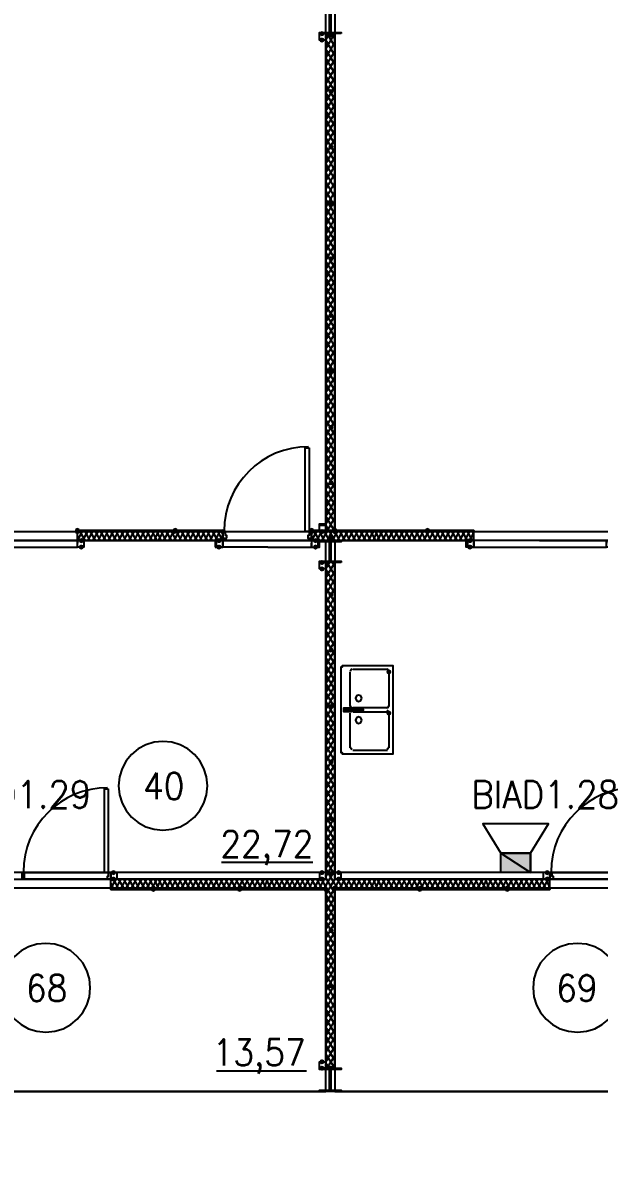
# Model space of a CAD drawing. Header units: millimetres. Extents: x 0 to 420, y 0 to 297.
# Drawn here: x 193.61 to 212.58, y 165.65 to 203.01 of the extents above; entities that cross this region are included whole.
import ezdxf

# ---------------------------------------------------------------- set-up
doc = ezdxf.new("R2010")
doc.units = ezdxf.units.MM
doc.layers.get('0').update_dxf_attribs({"linetype": 'CONTINUOUS'})
doc.styles.get("Standard").update_dxf_attribs({"font": 'STANDARD'})

msp = doc.modelspace()

# ---------------------------------------------------------------- hatches: boundary and pattern name
at = {"true_color": 0x000007}
for points in [[(203.538667, 202.649667), (203.513796, 202.589871), (203.454, 202.565), (203.394204, 202.589871), (203.369333, 202.649667), (203.394204, 202.709462), (203.454, 202.734333), (203.513796, 202.709463)], [(203.538667, 202.438), (203.513796, 202.378204), (203.454, 202.353333), (203.394204, 202.378204), (203.369333, 202.438), (203.394204, 202.497796), (203.454, 202.522667), (203.513796, 202.497796)], [(203.835, 202.607333), (203.810129, 202.547537), (203.750333, 202.522667), (203.690538, 202.547537), (203.665667, 202.607333), (203.690537, 202.667129), (203.750333, 202.692), (203.810129, 202.667129)], [(203.835, 200.744667), (203.810129, 200.684871), (203.750333, 200.66), (203.690538, 200.684871), (203.665667, 200.744667), (203.690537, 200.804462), (203.750333, 200.829333), (203.810129, 200.804463)], [(203.835, 198.924333), (203.810129, 198.864537), (203.750333, 198.839667), (203.690538, 198.864537), (203.665667, 198.924333), (203.690537, 198.984129), (203.750333, 199.009), (203.810129, 198.984129)], [(203.835, 197.061667), (203.810129, 197.001871), (203.750333, 196.977), (203.690538, 197.001871), (203.665667, 197.061667), (203.690537, 197.121462), (203.750333, 197.146333), (203.810129, 197.121463)], [(203.835, 195.241333), (203.810129, 195.181537), (203.750333, 195.156667), (203.690538, 195.181537), (203.665667, 195.241333), (203.690537, 195.301129), (203.750333, 195.326), (203.810129, 195.301129)], [(203.835, 193.378667), (203.810129, 193.318871), (203.750333, 193.294), (203.690538, 193.318871), (203.665667, 193.378667), (203.690537, 193.438462), (203.750333, 193.463333), (203.810129, 193.438463)], [(203.835, 191.558333), (203.810129, 191.498538), (203.750333, 191.473667), (203.690538, 191.498538), (203.665667, 191.558333), (203.690537, 191.618129), (203.750333, 191.643), (203.810129, 191.618129)], [(203.835, 189.695667), (203.810129, 189.635871), (203.750333, 189.611), (203.690538, 189.635871), (203.665667, 189.695667), (203.690537, 189.755462), (203.750333, 189.780333), (203.810129, 189.755463)], [(203.835, 187.875333), (203.810129, 187.815537), (203.750333, 187.790667), (203.690538, 187.815537), (203.665667, 187.875333), (203.690537, 187.935129), (203.750333, 187.96), (203.810129, 187.935129)], [(195.495333, 186.266667), (195.470462, 186.206871), (195.410667, 186.182), (195.350871, 186.206871), (195.326, 186.266667), (195.350871, 186.326462), (195.410667, 186.351333), (195.470462, 186.326463)], [(195.622333, 185.970333), (195.597463, 185.910537), (195.537667, 185.885667), (195.477871, 185.910537), (195.453, 185.970333), (195.477871, 186.030129), (195.537667, 186.055), (195.597462, 186.030129)], [(200.152, 185.970333), (200.127129, 185.910537), (200.067333, 185.885667), (200.007538, 185.910537), (199.982667, 185.970333), (200.007537, 186.030129), (200.067333, 186.055), (200.127129, 186.030129)], [(200.279, 186.266667), (200.254129, 186.206871), (200.194333, 186.182), (200.134538, 186.206871), (200.109667, 186.266667), (200.134537, 186.326462), (200.194333, 186.351333), (200.254129, 186.326463)], [(203.327, 185.970333), (203.302129, 185.910537), (203.242333, 185.885667), (203.182538, 185.910537), (203.157667, 185.970333), (203.182537, 186.030129), (203.242333, 186.055), (203.302129, 186.030129)], [(203.538667, 186.266667), (203.513796, 186.206871), (203.454, 186.182), (203.394204, 186.206871), (203.369333, 186.266667), (203.394204, 186.326462), (203.454, 186.351333), (203.513796, 186.326463)], [(203.835, 186.055), (203.810129, 185.995204), (203.750333, 185.970333), (203.690538, 185.995204), (203.665667, 186.055), (203.690537, 186.114796), (203.750333, 186.139667), (203.810129, 186.114796)], [(208.407, 185.970333), (208.382129, 185.910537), (208.322333, 185.885667), (208.262538, 185.910537), (208.237667, 185.970333), (208.262537, 186.030129), (208.322333, 186.055), (208.382129, 186.030129)], [(195.622333, 185.758667), (195.597463, 185.698871), (195.537667, 185.674), (195.477871, 185.698871), (195.453, 185.758667), (195.477871, 185.818462), (195.537667, 185.843333), (195.597462, 185.818463)], [(200.152, 185.758667), (200.127129, 185.698871), (200.067333, 185.674), (200.007538, 185.698871), (199.982667, 185.758667), (200.007537, 185.818462), (200.067333, 185.843333), (200.127129, 185.818463)], [(203.327, 185.758667), (203.302129, 185.698871), (203.242333, 185.674), (203.182538, 185.698871), (203.157667, 185.758667), (203.182537, 185.818462), (203.242333, 185.843333), (203.302129, 185.818463)], [(208.407, 185.758667), (208.382129, 185.698871), (208.322333, 185.674), (208.262538, 185.698871), (208.237667, 185.758667), (208.262537, 185.818462), (208.322333, 185.843333), (208.382129, 185.818463)], [(203.538667, 185.250667), (203.513796, 185.190871), (203.454, 185.166), (203.394204, 185.190871), (203.369333, 185.250667), (203.394204, 185.310462), (203.454, 185.335333), (203.513796, 185.310463)], [(203.538667, 185.039), (203.513796, 184.979204), (203.454, 184.954333), (203.394204, 184.979204), (203.369333, 185.039), (203.394204, 185.098796), (203.454, 185.123667), (203.513796, 185.098796)], [(203.835, 184.192333), (203.810129, 184.132537), (203.750333, 184.107667), (203.690538, 184.132537), (203.665667, 184.192333), (203.690537, 184.252129), (203.750333, 184.277), (203.810129, 184.252129)], [(203.835, 182.372), (203.810129, 182.312204), (203.750333, 182.287333), (203.690538, 182.312204), (203.665667, 182.372), (203.690537, 182.431796), (203.750333, 182.456667), (203.810129, 182.431796)], [(205.74, 181.652333), (205.715129, 181.592537), (205.655333, 181.567667), (205.595538, 181.592537), (205.570667, 181.652333), (205.595537, 181.712129), (205.655333, 181.737), (205.715129, 181.712129)], [(203.835, 180.509333), (203.810129, 180.449537), (203.750333, 180.424667), (203.690538, 180.449537), (203.665667, 180.509333), (203.690537, 180.569129), (203.750333, 180.594), (203.810129, 180.569129)], [(205.74, 180.297667), (205.715129, 180.237871), (205.655333, 180.213), (205.595538, 180.237871), (205.570667, 180.297667), (205.595537, 180.357462), (205.655333, 180.382333), (205.715129, 180.357463)], [(203.835, 178.689), (203.810129, 178.629204), (203.750333, 178.604333), (203.690538, 178.629204), (203.665667, 178.689), (203.690537, 178.748796), (203.750333, 178.773667), (203.810129, 178.748796)], [(203.835, 176.826333), (203.810129, 176.766537), (203.750333, 176.741667), (203.690538, 176.766537), (203.665667, 176.826333), (203.690537, 176.886129), (203.750333, 176.911), (203.810129, 176.886129)], [(196.680667, 175.048333), (196.655796, 174.988537), (196.596, 174.963667), (196.536204, 174.988537), (196.511333, 175.048333), (196.536204, 175.108129), (196.596, 175.133), (196.655796, 175.108129)], [(196.680667, 174.836667), (196.655796, 174.776871), (196.596, 174.752), (196.536204, 174.776871), (196.511333, 174.836667), (196.536204, 174.896462), (196.596, 174.921333), (196.655796, 174.896463)], [(203.538667, 175.048333), (203.513796, 174.988537), (203.454, 174.963667), (203.394204, 174.988537), (203.369333, 175.048333), (203.394204, 175.108129), (203.454, 175.133), (203.513796, 175.108129)], [(203.538667, 174.836667), (203.513796, 174.776871), (203.454, 174.752), (203.394204, 174.776871), (203.369333, 174.836667), (203.394204, 174.896462), (203.454, 174.921333), (203.513796, 174.896463)], [(203.835, 175.006), (203.810129, 174.946204), (203.750333, 174.921333), (203.690538, 174.946204), (203.665667, 175.006), (203.690537, 175.065796), (203.750333, 175.090667), (203.810129, 175.065796)], [(204.089, 175.048333), (204.064129, 174.988537), (204.004333, 174.963667), (203.944538, 174.988537), (203.919667, 175.048333), (203.944537, 175.108129), (204.004333, 175.133), (204.064129, 175.108129)], [(204.089, 174.836667), (204.064129, 174.776871), (204.004333, 174.752), (203.944538, 174.776871), (203.919667, 174.836667), (203.944537, 174.896462), (204.004333, 174.921333), (204.064129, 174.896463)], [(210.947, 175.048333), (210.922129, 174.988537), (210.862333, 174.963667), (210.802538, 174.988537), (210.777667, 175.048333), (210.802537, 175.108129), (210.862333, 175.133), (210.922129, 175.108129)], [(210.947, 174.836667), (210.922129, 174.776871), (210.862333, 174.752), (210.802538, 174.776871), (210.777667, 174.836667), (210.802537, 174.896462), (210.862333, 174.921333), (210.922129, 174.896463)], [(203.835, 173.143333), (203.810129, 173.083537), (203.750333, 173.058667), (203.690538, 173.083537), (203.665667, 173.143333), (203.690537, 173.203129), (203.750333, 173.228), (203.810129, 173.203129)], [(203.835, 171.323), (203.810129, 171.263204), (203.750333, 171.238333), (203.690538, 171.263204), (203.665667, 171.323), (203.690537, 171.382796), (203.750333, 171.407667), (203.810129, 171.382796)], [(203.538667, 168.825333), (203.513796, 168.765537), (203.454, 168.740667), (203.394204, 168.765537), (203.369333, 168.825333), (203.394204, 168.885129), (203.454, 168.91), (203.513796, 168.885129)], [(203.538667, 168.613667), (203.513796, 168.553871), (203.454, 168.529), (203.394204, 168.553871), (203.369333, 168.613667), (203.394204, 168.673462), (203.454, 168.698333), (203.513796, 168.673463)], [(203.835, 168.613667), (203.810129, 168.553871), (203.750333, 168.529), (203.690538, 168.553871), (203.665667, 168.613667), (203.690537, 168.673462), (203.750333, 168.698333), (203.810129, 168.673463)]]:
    msp.add_hatch(color=0, dxfattribs=at).paths.add_polyline_path(points, flags=0)
at = {"true_color": 0x0000fe}
for points in [[(195.495333, 186.309), (195.470462, 186.249204), (195.410667, 186.224333), (195.350871, 186.249204), (195.326, 186.309), (195.350871, 186.368796), (195.410667, 186.393667), (195.470462, 186.368796)], [(195.495333, 186.309), (195.470462, 186.249204), (195.410667, 186.224333), (195.350871, 186.249204), (195.326, 186.309), (195.350871, 186.368796), (195.410667, 186.393667), (195.470462, 186.368796)], [(198.670333, 186.266667), (198.645462, 186.206871), (198.585667, 186.182), (198.525871, 186.206871), (198.501, 186.266667), (198.525871, 186.326462), (198.585667, 186.351333), (198.645462, 186.326463)], [(198.712667, 186.309), (198.687796, 186.249204), (198.628, 186.224333), (198.568204, 186.249204), (198.543333, 186.309), (198.568204, 186.368796), (198.628, 186.393667), (198.687796, 186.368796)], [(203.2, 186.309), (203.175129, 186.249204), (203.115333, 186.224333), (203.055538, 186.249204), (203.030667, 186.309), (203.055537, 186.368796), (203.115333, 186.393667), (203.175129, 186.368796)], [(203.2, 186.266667), (203.175129, 186.206871), (203.115333, 186.182), (203.055538, 186.206871), (203.030667, 186.266667), (203.055537, 186.326462), (203.115333, 186.351333), (203.175129, 186.326463)], [(203.962, 186.309), (203.937129, 186.249204), (203.877333, 186.224333), (203.817537, 186.249204), (203.792667, 186.309), (203.817537, 186.368796), (203.877333, 186.393667), (203.937129, 186.368796)], [(203.962, 186.309), (203.937129, 186.249204), (203.877333, 186.224333), (203.817537, 186.249204), (203.792667, 186.309), (203.817537, 186.368796), (203.877333, 186.393667), (203.937129, 186.368796)], [(203.962, 186.266667), (203.937129, 186.206871), (203.877333, 186.182), (203.817537, 186.206871), (203.792667, 186.266667), (203.817537, 186.326462), (203.877333, 186.351333), (203.937129, 186.326463)], [(203.962, 186.266667), (203.937129, 186.206871), (203.877333, 186.182), (203.817537, 186.206871), (203.792667, 186.266667), (203.817537, 186.326462), (203.877333, 186.351333), (203.937129, 186.326463)], [(207.01, 186.309), (206.985129, 186.249204), (206.925333, 186.224333), (206.865538, 186.249204), (206.840667, 186.309), (206.865537, 186.368796), (206.925333, 186.393667), (206.985129, 186.368796)], [(207.01, 186.266667), (206.985129, 186.206871), (206.925333, 186.182), (206.865538, 186.206871), (206.840667, 186.266667), (206.865537, 186.326462), (206.925333, 186.351333), (206.985129, 186.326463)], [(197.993, 174.540333), (197.968129, 174.480537), (197.908333, 174.455667), (197.848537, 174.480537), (197.823667, 174.540333), (197.848537, 174.600129), (197.908333, 174.625), (197.968129, 174.600129)], [(197.993, 174.498), (197.968129, 174.438204), (197.908333, 174.413333), (197.848537, 174.438204), (197.823667, 174.498), (197.848537, 174.557796), (197.908333, 174.582667), (197.968129, 174.557796)], [(200.829333, 174.498), (200.804463, 174.438204), (200.744667, 174.413333), (200.684871, 174.438204), (200.66, 174.498), (200.684871, 174.557796), (200.744667, 174.582667), (200.804462, 174.557796)], [(200.871667, 174.540333), (200.846796, 174.480537), (200.787, 174.455667), (200.727204, 174.480537), (200.702333, 174.540333), (200.727204, 174.600129), (200.787, 174.625), (200.846796, 174.600129)], [(203.665667, 174.498), (203.640796, 174.438204), (203.581, 174.413333), (203.521204, 174.438204), (203.496333, 174.498), (203.521204, 174.557796), (203.581, 174.582667), (203.640796, 174.557796)], [(203.665667, 174.498), (203.640796, 174.438204), (203.581, 174.413333), (203.521204, 174.438204), (203.496333, 174.498), (203.521204, 174.557796), (203.581, 174.582667), (203.640796, 174.557796)], [(203.962, 174.540333), (203.937129, 174.480537), (203.877333, 174.455667), (203.817537, 174.480537), (203.792667, 174.540333), (203.817537, 174.600129), (203.877333, 174.625), (203.937129, 174.600129)], [(203.962, 174.540333), (203.937129, 174.480537), (203.877333, 174.455667), (203.817537, 174.480537), (203.792667, 174.540333), (203.817537, 174.600129), (203.877333, 174.625), (203.937129, 174.600129)], [(206.756, 174.498), (206.731129, 174.438204), (206.671333, 174.413333), (206.611538, 174.438204), (206.586667, 174.498), (206.611537, 174.557796), (206.671333, 174.582667), (206.731129, 174.557796)], [(206.798333, 174.540333), (206.773462, 174.480537), (206.713667, 174.455667), (206.653871, 174.480537), (206.629, 174.540333), (206.653871, 174.600129), (206.713667, 174.625), (206.773462, 174.600129)], [(209.634667, 174.540333), (209.609796, 174.480537), (209.55, 174.455667), (209.490204, 174.480537), (209.465333, 174.540333), (209.490204, 174.600129), (209.55, 174.625), (209.609796, 174.600129)], [(209.634667, 174.498), (209.609796, 174.438204), (209.55, 174.413333), (209.490204, 174.438204), (209.465333, 174.498), (209.490204, 174.557796), (209.55, 174.582667), (209.609796, 174.557796)]]:
    msp.add_hatch(color=0, dxfattribs=at).paths.add_polyline_path(points, flags=0)
at = {"true_color": 0x000007}
h = msp.add_hatch(color=0, dxfattribs=at)
h.paths.add_polyline_path([(200.194333, 186.309), (195.410667, 186.309), (200.194333, 186.266667)], flags=0)
h.paths.add_polyline_path([(195.410667, 186.309), (200.194333, 186.266667), (195.410667, 186.266667)], flags=0)
h = msp.add_hatch(color=0, dxfattribs=at)
h.paths.add_polyline_path([(203.877333, 186.309), (203.115333, 186.309), (203.877333, 186.266667)], flags=0)
h.paths.add_polyline_path([(203.115333, 186.309), (203.877333, 186.266667), (203.115333, 186.266667)], flags=0)
h = msp.add_hatch(color=0, dxfattribs=at)
h.paths.add_polyline_path([(208.449333, 186.309), (203.877333, 186.309), (208.449333, 186.266667)], flags=0)
h.paths.add_polyline_path([(203.877333, 186.309), (208.449333, 186.266667), (203.877333, 186.266667)], flags=0)
at = {"true_color": 0x000052}
h = msp.add_hatch(color=0, dxfattribs=at)
h.paths.add_polyline_path([(210.312001, 175.683333), (209.338334, 175.683333), (210.312001, 175.048333)], flags=0)
h.paths.add_polyline_path([(209.338334, 175.683333), (210.312001, 175.048333), (209.338334, 175.048333)], flags=0)
at = {"true_color": 0x000007}
h = msp.add_hatch(color=0, dxfattribs=at)
h.paths.add_polyline_path([(203.581, 174.540333), (196.511333, 174.540333), (203.581, 174.498)], flags=0)
h.paths.add_polyline_path([(196.511333, 174.540333), (203.581, 174.498), (196.511333, 174.498)], flags=0)
h = msp.add_hatch(color=0, dxfattribs=at)
h.paths.add_polyline_path([(210.947, 174.540333), (203.877333, 174.540333), (210.947, 174.498)], flags=0)
h.paths.add_polyline_path([(203.877333, 174.540333), (210.947, 174.498), (203.877333, 174.498)], flags=0)

# ---------------------------------------------------------------- linework, layer by layer
at = {"color": 0, "true_color": 0x000007}
for points in [[(203.581, 220.768333), (186.478333, 220.768333), (186.478333, 186.266667), (203.581, 186.266667)], [(220.98, 220.768333), (203.877333, 220.768333), (203.877333, 186.266667), (220.98, 186.266667)], [(204.089, 202.649667), (203.369333, 202.649667), (203.369333, 202.692), (203.708, 202.692), (203.708, 203.327), (203.369333, 203.327), (203.369333, 203.369333), (204.089, 203.369333), (204.089, 203.327), (203.750333, 203.327), (203.750333, 202.692), (204.089, 202.692)], [(203.581, 202.438), (203.369333, 202.438), (203.369333, 202.649667), (203.581, 202.649667), (203.581, 202.438), (203.369333, 202.438), (203.369333, 202.649667), (203.581, 202.649667)], [(203.030667, 189.018333), (203.030667, 186.266667), (202.903667, 186.266667), (202.903667, 189.018333)], [(203.581, 186.266667), (203.369333, 186.266667), (203.369333, 186.478333), (203.581, 186.478333), (203.581, 186.266667), (203.369333, 186.266667), (203.369333, 186.520667), (203.581, 186.520667)], [(200.194333, 186.309), (195.410667, 186.309), (200.194333, 186.266667)], [(195.410667, 186.309), (200.194333, 186.266667), (195.410667, 186.266667)], [(200.194333, 186.309), (200.194333, 186.266667), (195.410667, 186.266667), (195.410667, 186.309), (200.194333, 186.309), (195.410667, 186.309), (195.410667, 186.266667), (200.194333, 186.266667)], [(200.321333, 186.055), (200.321333, 186.139667), (200.279, 186.139667), (200.279, 186.266667), (200.194333, 186.266667), (200.194333, 186.055)], [(200.194333, 186.266667), (200.194333, 186.055)], [(203.115333, 186.055), (203.115333, 186.266667), (203.030667, 186.266667), (203.030667, 186.139667), (202.988333, 186.139667), (202.988333, 186.055)], [(203.877333, 186.309), (203.115333, 186.309), (203.877333, 186.266667)], [(203.115333, 186.309), (203.877333, 186.266667), (203.115333, 186.266667)], [(203.115333, 186.266667), (203.877333, 186.266667), (203.877333, 186.309), (203.115333, 186.309)], [(203.115333, 186.266667), (203.877333, 186.266667), (203.877333, 186.309), (203.115333, 186.309)], [(203.115333, 186.266667), (203.115333, 186.055)], [(208.449333, 186.309), (203.877333, 186.309), (208.449333, 186.266667)], [(203.877333, 186.309), (208.449333, 186.266667), (203.877333, 186.266667)], [(208.449333, 186.309), (208.449333, 186.266667), (203.877333, 186.266667), (203.877333, 186.309), (208.449333, 186.309), (203.877333, 186.309), (203.877333, 186.266667), (208.449333, 186.266667)], [(203.581, 185.970333), (186.478333, 185.970333), (186.478333, 174.836667), (203.581, 174.836667)], [(199.940333, 185.758667), (200.194333, 185.758667), (200.194333, 185.970333), (199.940333, 185.970333)], [(199.982667, 185.758667), (199.982667, 185.970333), (200.194333, 185.970333), (200.194333, 185.758667)], [(204.089, 185.250667), (203.369333, 185.250667), (203.369333, 185.293), (203.708, 185.293), (203.708, 185.928), (203.369333, 185.928), (203.369333, 185.970333), (204.089, 185.970333), (204.089, 185.928), (203.750333, 185.928), (203.750333, 185.293), (204.089, 185.293)], [(220.98, 185.970333), (203.877333, 185.970333), (203.877333, 174.836667), (220.98, 174.836667)], [(208.195333, 185.970333), (208.449333, 185.970333), (208.449333, 185.758667), (208.195333, 185.758667)], [(208.237667, 185.970333), (208.237667, 185.758667), (208.449333, 185.758667), (208.449333, 185.970333)], [(203.581, 185.039), (203.369333, 185.039), (203.369333, 185.250667), (203.581, 185.250667), (203.581, 185.039), (203.369333, 185.039), (203.369333, 185.250667), (203.581, 185.250667)], [(205.782333, 181.821667), (205.782333, 178.985333), (205.782333, 178.943), (205.74, 178.943), (204.173667, 178.943), (204.131333, 178.943), (204.131333, 178.985333), (204.089, 178.985333), (204.089, 181.821667), (204.131333, 181.821667), (204.131333, 181.864), (204.173667, 181.864), (205.74, 181.864), (205.782333, 181.864)], [(204.766333, 180.7845), (204.73534, 180.85934), (204.6605, 180.890333), (204.58566, 180.85934), (204.554667, 180.7845), (204.58566, 180.70966), (204.6605, 180.678667), (204.73534, 180.70966)], [(204.343, 180.467), (204.343, 180.424667), (204.173667, 180.424667), (204.173667, 180.382333), (204.343, 180.382333), (204.343, 180.34), (204.173667, 180.34), (204.173667, 180.467)], [(204.427667, 180.467), (204.427667, 180.424667), (204.343, 180.424667), (204.343, 180.467)], [(204.766333, 180.424667), (204.808667, 180.424667), (204.808667, 180.382333), (204.766333, 180.382333), (204.173667, 180.382333), (204.173667, 180.424667)], [(204.427667, 180.34), (204.343, 180.34), (204.343, 180.382333), (204.427667, 180.382333)], [(204.766333, 180.064833), (204.73534, 180.139673), (204.6605, 180.170667), (204.58566, 180.139673), (204.554667, 180.064833), (204.58566, 179.989993), (204.6605, 179.959), (204.73534, 179.989993)], [(196.426667, 177.8), (196.426667, 175.048333), (196.299667, 175.048333), (196.299667, 177.8)], [(193.675, 174.836667), (193.675, 174.921333), (193.675, 175.048333), (193.590333, 175.048333), (193.590333, 174.836667)], [(196.511333, 174.836667), (196.511333, 175.048333), (196.426667, 175.048333), (196.426667, 174.921333), (196.384333, 174.921333), (196.384333, 174.836667)], [(196.511333, 174.836667), (196.723, 174.836667), (196.723, 175.048333), (196.511333, 175.048333), (196.511333, 174.836667), (196.723, 174.836667), (196.723, 175.048333), (196.511333, 175.048333)], [(203.369333, 174.836667), (203.581, 174.836667), (203.581, 175.048333), (203.369333, 175.048333), (203.369333, 174.836667), (203.581, 174.836667), (203.581, 175.048333), (203.369333, 175.048333)], [(203.877333, 174.836667), (204.089, 174.836667), (204.089, 175.048333), (203.877333, 175.048333), (203.877333, 174.836667), (204.089, 174.836667), (204.089, 175.048333), (203.877333, 175.048333)], [(210.735333, 174.836667), (210.947, 174.836667), (210.947, 175.048333), (210.735333, 175.048333), (210.735333, 174.836667), (210.947, 174.836667), (210.947, 175.048333), (210.735333, 175.048333)], [(211.074, 174.836667), (211.074, 174.921333), (211.031667, 174.921333), (211.031667, 175.048333), (210.947, 175.048333), (210.947, 174.836667)], [(203.581, 174.540333), (196.511333, 174.540333), (203.581, 174.498)], [(196.511333, 174.540333), (203.581, 174.498), (196.511333, 174.498)], [(196.511333, 174.498), (203.581, 174.498), (203.581, 174.540333), (196.511333, 174.540333)], [(196.511333, 174.498), (203.581, 174.498), (203.581, 174.540333), (196.511333, 174.540333)], [(210.947, 174.540333), (203.877333, 174.540333), (210.947, 174.498)], [(203.877333, 174.540333), (210.947, 174.498), (203.877333, 174.498)], [(210.947, 174.540333), (210.947, 174.498), (203.877333, 174.498), (203.877333, 174.540333), (210.947, 174.540333), (203.877333, 174.540333), (203.877333, 174.498), (210.947, 174.498)], [(203.581, 168.613667), (203.369333, 168.613667), (203.369333, 168.825333), (203.581, 168.825333), (203.581, 168.613667), (203.369333, 168.613667), (203.369333, 168.825333), (203.581, 168.825333)], [(204.089, 167.851667), (203.369333, 167.851667), (203.369333, 167.894), (203.708, 167.894), (203.708, 168.571333), (203.369333, 168.571333), (203.369333, 168.613667), (204.089, 168.613667), (204.089, 168.571333), (203.750333, 168.571333), (203.750333, 167.894), (204.089, 167.894)]]:
    msp.add_lwpolyline(points, close=True, dxfattribs=at)
for points in [[(203.750333, 202.649667), (203.750333, 203.369333)], [(203.369333, 202.649667), (203.369333, 202.692)], [(203.538667, 202.649667), (203.538667, 202.692)], [(203.581, 202.438), (203.708, 202.649667)], [(203.581, 202.141667), (203.877333, 202.649667)], [(203.877333, 186.266667), (203.877333, 202.649667), (203.581, 202.649667), (203.581, 186.266667)], [(203.877333, 202.226333), (203.623333, 202.649667)], [(203.877333, 202.480333), (203.792667, 202.649667)], [(203.919667, 202.649667), (203.919667, 202.692)], [(204.089, 202.649667), (204.089, 202.692)], [(203.877333, 201.93), (203.581, 202.438)], [(203.581, 201.845333), (203.877333, 202.353333)], [(203.877333, 201.633667), (203.581, 202.141667)], [(203.581, 201.591333), (203.877333, 202.057)], [(203.877333, 201.337333), (203.581, 201.845333)], [(203.581, 201.295), (203.877333, 201.803)], [(203.877333, 201.041), (203.581, 201.549)], [(203.581, 200.998667), (203.877333, 201.506667)], [(203.877333, 200.744667), (203.581, 201.252667)], [(203.581, 200.702333), (203.877333, 201.210333)], [(203.877333, 200.490667), (203.581, 200.956333)], [(203.581, 200.406), (203.877333, 200.914)], [(203.877333, 200.194333), (203.581, 200.702333)], [(203.581, 200.109667), (203.877333, 200.617667)], [(203.877333, 199.898), (203.581, 200.406)], [(203.581, 199.813333), (203.877333, 200.321333)], [(203.877333, 199.601667), (203.581, 200.109667)], [(203.581, 199.559333), (203.877333, 200.025)], [(203.877333, 199.305333), (203.581, 199.813333)], [(203.581, 199.263), (203.877333, 199.771)], [(203.877333, 199.009), (203.581, 199.517)], [(203.581, 198.966667), (203.877333, 199.474667)], [(203.877333, 198.712667), (203.581, 199.220667)], [(203.581, 198.670333), (203.877333, 199.178333)], [(203.877333, 198.458667), (203.581, 198.924333)], [(203.581, 198.374), (203.877333, 198.882)], [(203.877333, 198.162333), (203.581, 198.670333)], [(203.581, 198.077667), (203.877333, 198.585667)], [(203.877333, 197.866), (203.581, 198.374)], [(203.581, 197.823667), (203.877333, 198.289333)], [(203.877333, 197.569667), (203.581, 198.077667)], [(203.581, 197.527333), (203.877333, 198.035333)], [(203.877333, 197.273333), (203.581, 197.781333)], [(203.581, 197.231), (203.877333, 197.739)], [(203.877333, 196.977), (203.581, 197.485)], [(203.581, 196.934667), (203.877333, 197.442667)], [(203.877333, 196.723), (203.581, 197.188667)], [(203.581, 196.638333), (203.877333, 197.146333)], [(203.877333, 196.426667), (203.581, 196.934667)], [(203.581, 196.342), (203.877333, 196.85)], [(203.877333, 196.130333), (203.581, 196.638333)], [(203.581, 196.045667), (203.877333, 196.553667)], [(203.877333, 195.834), (203.581, 196.342)], [(203.581, 195.791667), (203.877333, 196.257333)], [(203.877333, 195.537667), (203.581, 196.045667)], [(203.581, 195.495333), (203.877333, 196.003333)], [(203.877333, 195.241333), (203.581, 195.749333)], [(203.581, 195.199), (203.877333, 195.707)], [(203.877333, 194.945), (203.581, 195.453)], [(203.581, 194.902667), (203.877333, 195.410667)], [(203.877333, 194.691), (203.581, 195.156667)], [(203.581, 194.606333), (203.877333, 195.114333)], [(203.877333, 194.394667), (203.581, 194.902667)], [(203.581, 194.31), (203.877333, 194.818)], [(203.877333, 194.098333), (203.581, 194.606333)], [(203.581, 194.056), (203.877333, 194.521667)], [(203.877333, 193.802), (203.581, 194.31)], [(203.581, 193.759667), (203.877333, 194.267667)], [(203.877333, 193.505667), (203.581, 194.013667)], [(203.581, 193.463333), (203.877333, 193.971333)], [(203.877333, 193.209333), (203.581, 193.717333)], [(203.581, 193.167), (203.877333, 193.675)], [(203.877333, 192.955333), (203.581, 193.421)], [(203.581, 192.870667), (203.877333, 193.378667)], [(203.877333, 192.659), (203.581, 193.167)], [(203.581, 192.574333), (203.877333, 193.082333)], [(203.877333, 192.362667), (203.581, 192.870667)], [(203.581, 192.278), (203.877333, 192.786)], [(203.877333, 192.066333), (203.581, 192.574333)], [(203.581, 192.024), (203.877333, 192.489667)], [(203.877333, 191.77), (203.581, 192.278)], [(203.581, 191.727667), (203.877333, 192.235667)], [(203.877333, 191.473667), (203.581, 191.981667)], [(203.581, 191.431333), (203.877333, 191.939333)], [(203.877333, 191.177333), (203.581, 191.685333)], [(203.581, 191.135), (203.877333, 191.643)], [(203.877333, 190.923333), (203.581, 191.389)], [(203.581, 190.838667), (203.877333, 191.346667)], [(203.877333, 190.627), (203.581, 191.135)], [(203.581, 190.542333), (203.877333, 191.050333)], [(203.877333, 190.330667), (203.581, 190.838667)], [(203.581, 190.288333), (203.877333, 190.754)], [(203.877333, 190.034333), (203.581, 190.542333)], [(203.581, 189.992), (203.877333, 190.5)], [(203.877333, 189.738), (203.581, 190.246)], [(203.581, 189.695667), (203.877333, 190.203667)], [(203.877333, 189.441667), (203.581, 189.949667)], [(203.581, 189.399333), (203.877333, 189.907333)], [(203.877333, 189.187667), (203.581, 189.653333)], [(203.581, 189.103), (203.877333, 189.611)], [(203.0095, 189.060667), (202.725991, 189.046351), (202.450673, 189.004333), (202.184939, 188.936007), (201.930182, 188.842766), (201.687796, 188.726004), (201.459176, 188.587114), (201.245714, 188.427491), (201.048805, 188.248528), (200.869842, 188.051619), (200.710219, 187.838157), (200.57133, 187.609537), (200.454568, 187.367151), (200.361326, 187.112395), (200.293, 186.84666), (200.250982, 186.571342), (200.236667, 186.287833)], [(203.877333, 188.891333), (203.581, 189.399333)], [(203.581, 188.806667), (203.877333, 189.314667)], [(203.877333, 188.595), (203.581, 189.103)], [(203.581, 188.510333), (203.877333, 189.018333)], [(203.877333, 188.298667), (203.581, 188.806667)], [(203.581, 188.256333), (203.877333, 188.722)], [(203.877333, 188.002333), (203.581, 188.510333)], [(203.581, 187.96), (203.877333, 188.468)], [(203.877333, 187.706), (203.581, 188.214)], [(203.581, 187.663667), (203.877333, 188.171667)], [(203.877333, 187.409667), (203.581, 187.917667)], [(203.581, 187.367333), (203.877333, 187.875333)], [(203.877333, 187.155667), (203.581, 187.621333)], [(203.581, 187.071), (203.877333, 187.579)], [(203.877333, 186.859333), (203.581, 187.367333)], [(203.581, 186.774667), (203.877333, 187.282667)], [(203.877333, 186.563), (203.581, 187.071)], [(203.581, 186.520667), (203.877333, 186.986333)], [(203.454, 186.478333), (203.454, 186.520667)], [(203.877333, 186.266667), (203.581, 186.774667)], [(203.708, 186.266667), (203.581, 186.478333)], [(203.623333, 186.266667), (203.877333, 186.732333)], [(203.792667, 186.266667), (203.877333, 186.436)], [(200.194333, 186.309), (195.410667, 186.309), (200.194333, 186.309), (195.410667, 186.266667)], [(195.410667, 185.970333), (195.58, 186.266667)], [(195.410667, 185.970333), (195.410667, 186.266667)], [(195.410667, 185.970333), (195.410667, 186.266667)], [(200.194333, 186.266667), (195.410667, 186.266667)], [(195.495333, 185.970333), (195.410667, 186.139667)], [(195.664667, 185.970333), (195.495333, 186.266667)], [(195.58, 185.970333), (195.749333, 186.266667)], [(195.834, 185.970333), (195.664667, 186.266667)], [(195.749333, 185.970333), (195.918667, 186.266667)], [(196.003333, 185.970333), (195.834, 186.266667)], [(195.918667, 185.970333), (196.088, 186.266667)], [(196.172667, 185.970333), (196.003333, 186.266667)], [(196.088, 185.970333), (196.257333, 186.266667)], [(196.342, 185.970333), (196.172667, 186.266667)], [(196.257333, 185.970333), (196.426667, 186.266667)], [(196.511333, 185.970333), (196.342, 186.266667)], [(196.426667, 185.970333), (196.596, 186.266667)], [(196.680667, 185.970333), (196.511333, 186.266667)], [(196.596, 185.970333), (196.765333, 186.266667)], [(196.85, 185.970333), (196.680667, 186.266667)], [(196.765333, 185.970333), (196.934667, 186.266667)], [(197.019333, 185.970333), (196.85, 186.266667)], [(196.934667, 185.970333), (197.104, 186.266667)], [(197.188667, 185.970333), (197.019333, 186.266667)], [(197.104, 185.970333), (197.273333, 186.266667)], [(197.358, 185.970333), (197.188667, 186.266667)], [(197.273333, 185.970333), (197.442667, 186.266667)], [(197.527333, 185.970333), (197.358, 186.266667)], [(197.442667, 185.970333), (197.612, 186.266667)], [(197.696667, 185.970333), (197.527333, 186.266667)], [(197.612, 185.970333), (197.781333, 186.266667)], [(197.866, 185.970333), (197.696667, 186.266667)], [(197.781333, 185.970333), (197.950667, 186.266667)], [(198.035333, 185.970333), (197.866, 186.266667)], [(197.950667, 185.970333), (198.077667, 186.266667)], [(198.162333, 185.970333), (198.035333, 186.266667)], [(198.077667, 185.970333), (198.247, 186.266667)], [(198.331667, 185.970333), (198.162333, 186.266667)], [(198.247, 185.970333), (198.416333, 186.266667)], [(198.501, 185.970333), (198.331667, 186.266667)], [(198.416333, 185.970333), (198.585667, 186.266667)], [(198.670333, 185.970333), (198.501, 186.266667)], [(198.585667, 185.970333), (198.755, 186.266667)], [(198.839667, 185.970333), (198.670333, 186.266667)], [(198.755, 185.970333), (198.924333, 186.266667)], [(199.009, 185.970333), (198.839667, 186.266667)], [(198.924333, 185.970333), (199.093667, 186.266667)], [(199.178333, 185.970333), (199.009, 186.266667)], [(199.093667, 185.970333), (199.263, 186.266667)], [(199.347667, 185.970333), (199.178333, 186.266667)], [(199.263, 185.970333), (199.432333, 186.266667)], [(199.517, 185.970333), (199.347667, 186.266667)], [(199.432333, 185.970333), (199.601667, 186.266667)], [(199.686333, 185.970333), (199.517, 186.266667)], [(199.601667, 185.970333), (199.771, 186.266667)], [(199.855667, 185.970333), (199.686333, 186.266667)], [(199.771, 185.970333), (199.940333, 186.266667)], [(200.025, 185.970333), (199.855667, 186.266667)], [(199.940333, 185.970333), (200.109667, 186.266667)], [(200.194333, 185.970333), (200.025, 186.266667)], [(200.109667, 185.970333), (200.194333, 186.139667)], [(200.194333, 185.970333), (200.194333, 186.055), (200.194333, 186.266667)], [(200.194333, 185.970333), (200.194333, 186.055)], [(203.877333, 186.266667), (203.115333, 186.266667), (203.877333, 186.309), (203.115333, 186.309)], [(203.115333, 185.970333), (203.284667, 186.266667)], [(203.115333, 185.970333), (203.115333, 186.055), (203.115333, 186.266667)], [(203.581, 186.266667), (203.115333, 186.266667)], [(203.2, 185.970333), (203.115333, 186.139667)], [(203.115333, 185.970333), (203.115333, 186.055)], [(203.369333, 185.970333), (203.2, 186.266667)], [(203.284667, 185.970333), (203.454, 186.266667)], [(203.538667, 185.970333), (203.369333, 186.266667)], [(203.454, 185.970333), (203.623333, 186.266667)], [(203.708, 185.970333), (203.538667, 186.266667)], [(203.623333, 185.970333), (203.792667, 186.266667)], [(203.877333, 185.970333), (203.708, 186.266667)], [(203.792667, 185.970333), (203.962, 186.266667)], [(208.449333, 186.309), (203.877333, 186.309), (208.449333, 186.309), (203.877333, 186.266667)], [(204.046667, 185.970333), (203.877333, 186.266667)], [(208.449333, 186.266667), (203.877333, 186.266667)], [(203.962, 185.970333), (204.131333, 186.266667)], [(204.216, 185.970333), (204.046667, 186.266667)], [(204.131333, 185.970333), (204.300667, 186.266667)], [(204.385333, 185.970333), (204.216, 186.266667)], [(204.300667, 185.970333), (204.47, 186.266667)], [(204.554667, 185.970333), (204.385333, 186.266667)], [(204.47, 185.970333), (204.639333, 186.266667)], [(204.724, 185.970333), (204.554667, 186.266667)], [(204.639333, 185.970333), (204.808667, 186.266667)], [(204.893333, 185.970333), (204.724, 186.266667)], [(204.808667, 185.970333), (204.978, 186.266667)], [(205.062667, 185.970333), (204.893333, 186.266667)], [(204.978, 185.970333), (205.147333, 186.266667)], [(205.232, 185.970333), (205.062667, 186.266667)], [(205.147333, 185.970333), (205.274333, 186.266667)], [(205.359, 185.970333), (205.232, 186.266667)], [(205.274333, 185.970333), (205.443667, 186.266667)], [(205.528333, 185.970333), (205.359, 186.266667)], [(205.443667, 185.970333), (205.613, 186.266667)], [(205.697667, 185.970333), (205.528333, 186.266667)], [(205.613, 185.970333), (205.782333, 186.266667)], [(205.867, 185.970333), (205.697667, 186.266667)], [(205.782333, 185.970333), (205.951667, 186.266667)], [(206.036333, 185.970333), (205.867, 186.266667)], [(205.951667, 185.970333), (206.121, 186.266667)], [(206.205667, 185.970333), (206.036333, 186.266667)], [(206.121, 185.970333), (206.290333, 186.266667)], [(206.375, 185.970333), (206.205667, 186.266667)], [(206.290333, 185.970333), (206.459667, 186.266667)], [(206.544333, 185.970333), (206.375, 186.266667)], [(206.459667, 185.970333), (206.629, 186.266667)], [(206.713667, 185.970333), (206.544333, 186.266667)], [(206.629, 185.970333), (206.798333, 186.266667)], [(206.883, 185.970333), (206.713667, 186.266667)], [(206.798333, 185.970333), (206.967667, 186.266667)], [(207.052333, 185.970333), (206.883, 186.266667)], [(206.967667, 185.970333), (207.137, 186.266667)], [(207.221667, 185.970333), (207.052333, 186.266667)], [(207.137, 185.970333), (207.306333, 186.266667)], [(207.391, 185.970333), (207.221667, 186.266667)], [(207.306333, 185.970333), (207.475667, 186.266667)], [(207.560333, 185.970333), (207.391, 186.266667)], [(207.475667, 185.970333), (207.645, 186.266667)], [(207.729667, 185.970333), (207.560333, 186.266667)], [(207.645, 185.970333), (207.814333, 186.266667)], [(207.899, 185.970333), (207.729667, 186.266667)], [(207.814333, 185.970333), (207.983667, 186.266667)], [(208.068333, 185.970333), (207.899, 186.266667)], [(207.983667, 185.970333), (208.153, 186.266667)], [(208.237667, 185.970333), (208.068333, 186.266667)], [(208.153, 185.970333), (208.322333, 186.266667)], [(208.407, 185.970333), (208.237667, 186.266667)], [(208.322333, 185.970333), (208.449333, 186.224333)], [(208.449333, 186.182), (208.407, 186.266667)], [(208.449333, 185.970333), (208.449333, 186.266667)], [(208.449333, 185.970333), (208.449333, 186.266667)], [(193.209333, 185.970333), (195.410667, 185.970333), (195.622333, 185.970333), (195.622333, 185.758667), (195.410667, 185.758667), (195.410667, 185.970333), (195.622333, 185.970333), (195.622333, 185.758667), (195.410667, 185.758667), (195.410667, 185.970333), (195.410667, 185.885667)], [(193.209333, 185.758667), (195.410667, 185.758667), (195.410667, 185.885667)], [(195.410667, 185.970333), (200.194333, 185.970333)], [(200.194333, 185.885667), (200.194333, 185.970333), (201.676, 185.970333)], [(201.676, 185.758667), (200.194333, 185.758667), (200.194333, 185.885667)], [(201.676, 185.758667), (203.115333, 185.758667), (203.327, 185.758667), (203.327, 185.970333), (203.115333, 185.970333), (203.115333, 185.758667), (203.369333, 185.758667), (203.369333, 185.970333), (203.115333, 185.970333), (203.115333, 185.758667), (203.115333, 185.885667)], [(201.676, 185.970333), (203.115333, 185.970333), (203.115333, 185.885667)], [(203.115333, 185.970333), (208.449333, 185.970333)], [(203.369333, 185.928), (203.369333, 185.970333)], [(203.538667, 185.928), (203.538667, 185.970333)], [(203.750333, 185.250667), (203.750333, 185.970333)], [(203.919667, 185.928), (203.919667, 185.970333)], [(204.089, 185.928), (204.089, 185.970333)], [(210.608333, 185.970333), (208.449333, 185.970333), (208.449333, 185.885667)], [(208.449333, 185.885667), (208.449333, 185.758667), (210.608333, 185.758667)], [(210.608333, 185.970333), (212.809667, 185.970333), (213.021333, 185.970333), (213.021333, 185.758667), (212.809667, 185.758667), (212.809667, 185.970333), (213.021333, 185.970333), (213.021333, 185.758667), (212.809667, 185.758667), (212.809667, 185.970333), (212.809667, 185.885667)], [(210.608333, 185.758667), (212.809667, 185.758667), (212.809667, 185.885667)], [(203.369333, 185.250667), (203.369333, 185.293)], [(203.538667, 185.250667), (203.538667, 185.293)], [(203.581, 185.039), (203.708, 185.250667)], [(203.581, 184.742667), (203.877333, 185.250667)], [(203.877333, 174.836667), (203.877333, 185.250667), (203.581, 185.250667), (203.581, 174.836667)], [(203.877333, 184.531), (203.581, 185.039)], [(203.581, 184.488667), (203.877333, 184.954333)], [(203.877333, 184.827333), (203.623333, 185.250667)], [(203.877333, 185.123667), (203.792667, 185.250667)], [(203.919667, 185.250667), (203.919667, 185.293)], [(204.089, 185.250667), (204.089, 185.293)], [(203.877333, 184.234667), (203.581, 184.742667)], [(203.581, 184.192333), (203.877333, 184.700333)], [(203.877333, 183.938333), (203.581, 184.446333)], [(203.581, 183.896), (203.877333, 184.404)], [(203.877333, 183.642), (203.581, 184.15)], [(203.581, 183.599667), (203.877333, 184.107667)], [(203.877333, 183.388), (203.581, 183.853667)], [(203.581, 183.303333), (203.877333, 183.811333)], [(203.877333, 183.091667), (203.581, 183.599667)], [(203.581, 183.007), (203.877333, 183.515)], [(203.877333, 182.795333), (203.581, 183.303333)], [(203.581, 182.753), (203.877333, 183.218667)], [(203.877333, 182.499), (203.581, 183.007)], [(203.581, 182.456667), (203.877333, 182.964667)], [(203.877333, 182.202667), (203.581, 182.710667)], [(203.581, 182.160333), (203.877333, 182.668333)], [(203.877333, 181.906333), (203.581, 182.414333)], [(203.581, 181.864), (203.877333, 182.372)], [(203.877333, 181.652333), (203.581, 182.118)], [(203.581, 181.567667), (203.877333, 182.075667)], [(203.877333, 181.356), (203.581, 181.864)], [(203.581, 181.271333), (203.877333, 181.779333)], [(203.877333, 181.059667), (203.581, 181.567667)], [(204.448833, 181.737), (204.403939, 181.718394), (204.385333, 181.6735)], [(204.385333, 180.509333), (204.385333, 181.652333)], [(204.47, 181.737), (205.613, 181.737)], [(205.655333, 181.6735), (205.636728, 181.718394), (205.591833, 181.737)], [(205.655333, 181.652333), (205.655333, 180.509333)], [(203.581, 180.975), (203.877333, 181.483)], [(203.877333, 180.763333), (203.581, 181.271333)], [(203.581, 180.721), (203.877333, 181.186667)], [(203.877333, 180.467), (203.581, 180.975)], [(203.581, 180.424667), (203.877333, 180.932667)], [(203.877333, 180.170667), (203.581, 180.678667)], [(203.581, 180.128333), (203.877333, 180.636333)], [(204.385333, 180.5305), (204.403939, 180.485605), (204.448833, 180.467)], [(205.613, 180.467), (204.47, 180.467)], [(205.591833, 180.467), (205.636728, 180.485605), (205.655333, 180.5305)], [(203.877333, 179.874333), (203.581, 180.382333)], [(203.581, 179.832), (203.877333, 180.34)], [(203.877333, 179.620333), (203.581, 180.086)], [(204.448833, 180.382333), (204.403939, 180.363728), (204.385333, 180.318833)], [(204.385333, 179.154667), (204.385333, 180.297667)], [(204.47, 180.34), (205.613, 180.34)], [(205.655333, 180.318833), (205.636728, 180.363728), (205.591833, 180.382333)], [(205.655333, 180.297667), (205.655333, 179.154667)], [(203.581, 179.535667), (203.877333, 180.043667)], [(203.877333, 179.324), (203.581, 179.832)], [(203.581, 179.239333), (203.877333, 179.747333)], [(199.686333, 177.905833), (199.656661, 178.200177), (199.571561, 178.474329), (199.436905, 178.722416), (199.258566, 178.938566), (199.042416, 179.116905), (198.794329, 179.251561), (198.520177, 179.336661), (198.225833, 179.366333), (197.93149, 179.336661), (197.657338, 179.251561), (197.409251, 179.116905), (197.193101, 178.938566), (197.014762, 178.722416), (196.880106, 178.474329), (196.795005, 178.200177), (196.765333, 177.905833)], [(203.877333, 179.027667), (203.581, 179.535667)], [(203.581, 178.985333), (203.877333, 179.451)], [(203.877333, 178.731333), (203.581, 179.239333)], [(203.581, 178.689), (203.877333, 179.197)], [(204.385333, 179.175833), (204.403939, 179.130939), (204.448833, 179.112333)], [(205.613, 179.07), (204.47, 179.07)], [(205.591833, 179.112333), (205.636728, 179.130939), (205.655333, 179.175833)], [(203.877333, 178.435), (203.581, 178.943)], [(203.581, 178.392667), (203.877333, 178.900667)], [(203.877333, 178.138667), (203.581, 178.646667)], [(203.581, 178.096333), (203.877333, 178.604333)], [(203.877333, 177.884667), (203.581, 178.350333)], [(203.581, 177.8), (203.877333, 178.308)], [(196.4055, 177.842333), (196.121991, 177.828018), (195.846673, 177.786), (195.580939, 177.717674), (195.326182, 177.624432), (195.083796, 177.50767), (194.855176, 177.368781), (194.641714, 177.209158), (194.444805, 177.030195), (194.265842, 176.833286), (194.106219, 176.619824), (193.96733, 176.391204), (193.850568, 176.148818), (193.757326, 175.894061), (193.689, 175.628327), (193.646982, 175.353009), (193.632667, 175.0695)], [(196.765333, 177.905833), (196.795005, 177.61149), (196.880106, 177.337338), (197.014762, 177.089251), (197.193101, 176.873101), (197.409251, 176.694762), (197.657338, 176.560106), (197.93149, 176.475005), (198.225833, 176.445333), (198.520177, 176.475005), (198.794329, 176.560106), (199.042416, 176.694762), (199.258566, 176.873101), (199.436905, 177.089251), (199.571561, 177.337338), (199.656661, 177.61149), (199.686333, 177.905833)], [(203.877333, 177.588333), (203.581, 178.096333)], [(203.581, 177.503667), (203.877333, 178.011667)], [(213.762167, 177.842333), (213.478658, 177.828018), (213.20334, 177.786), (212.937605, 177.717674), (212.682849, 177.624432), (212.440463, 177.50767), (212.211843, 177.368781), (211.998381, 177.209158), (211.801472, 177.030195), (211.622509, 176.833286), (211.462886, 176.619824), (211.323996, 176.391204), (211.207234, 176.148818), (211.113993, 175.894061), (211.045667, 175.628327), (211.003649, 175.353009), (210.989333, 175.0695)], [(203.877333, 177.292), (203.581, 177.8)], [(203.581, 177.207333), (203.877333, 177.715333)], [(203.877333, 176.995667), (203.581, 177.503667)], [(203.581, 176.953333), (203.877333, 177.419)], [(203.877333, 176.699333), (203.581, 177.207333)], [(203.581, 176.657), (203.877333, 177.165)], [(203.877333, 176.403), (203.581, 176.911)], [(203.581, 176.360667), (203.877333, 176.868667)], [(203.877333, 176.106667), (203.581, 176.614667)], [(203.581, 176.064333), (203.877333, 176.572333)], [(203.877333, 175.852667), (203.581, 176.318333)], [(203.581, 175.768), (203.877333, 176.276)], [(203.877333, 175.556333), (203.581, 176.064333)], [(203.581, 175.471667), (203.877333, 175.979667)], [(203.877333, 175.26), (203.581, 175.768)], [(203.581, 175.175333), (203.877333, 175.683333)], [(200.152, 175.387), (203.157667, 175.387)], [(203.877333, 174.963667), (203.581, 175.471667)], [(203.581, 174.921333), (203.877333, 175.429333)], [(193.590333, 174.921333), (193.590333, 175.048333), (195.029667, 175.048333)], [(195.029667, 174.836667), (193.590333, 174.836667), (193.590333, 174.921333)], [(195.029667, 175.048333), (196.511333, 175.048333), (196.511333, 174.921333)], [(196.511333, 174.921333), (196.511333, 174.836667), (195.029667, 174.836667)], [(203.877333, 174.667333), (203.581, 175.175333)], [(203.581, 174.625), (203.877333, 175.133)], [(203.877333, 174.371), (203.581, 174.879)], [(210.947, 174.921333), (210.947, 175.048333), (212.428667, 175.048333)], [(212.428667, 174.836667), (210.947, 174.836667), (210.947, 174.921333)], [(212.428667, 175.048333), (213.910333, 175.048333), (213.910333, 174.921333)], [(213.910333, 174.921333), (213.910333, 174.836667), (212.428667, 174.836667)], [(196.511333, 174.794333), (196.511333, 174.836667)], [(196.511333, 174.540333), (196.680667, 174.836667)], [(196.511333, 174.540333), (196.511333, 174.836667)], [(196.511333, 174.540333), (196.511333, 174.836667)], [(203.581, 174.836667), (196.511333, 174.836667)], [(196.596, 174.540333), (196.511333, 174.709667)], [(203.581, 174.498), (196.511333, 174.498), (203.581, 174.540333), (196.511333, 174.540333)], [(196.511333, 174.540333), (203.581, 174.540333)], [(196.765333, 174.540333), (196.596, 174.836667)], [(196.680667, 174.540333), (196.85, 174.836667)], [(196.934667, 174.540333), (196.765333, 174.836667)], [(196.85, 174.540333), (197.019333, 174.836667)], [(197.104, 174.540333), (196.934667, 174.836667)], [(197.019333, 174.540333), (197.188667, 174.836667)], [(197.273333, 174.540333), (197.104, 174.836667)], [(197.188667, 174.540333), (197.358, 174.836667)], [(197.442667, 174.540333), (197.273333, 174.836667)], [(197.358, 174.540333), (197.527333, 174.836667)], [(197.612, 174.540333), (197.442667, 174.836667)], [(197.527333, 174.540333), (197.696667, 174.836667)], [(197.781333, 174.540333), (197.612, 174.836667)], [(197.696667, 174.540333), (197.866, 174.836667)], [(197.950667, 174.540333), (197.781333, 174.836667)], [(197.866, 174.540333), (198.035333, 174.836667)], [(198.077667, 174.540333), (197.950667, 174.836667)], [(198.035333, 174.540333), (198.162333, 174.836667)], [(198.247, 174.540333), (198.077667, 174.836667)], [(198.162333, 174.540333), (198.331667, 174.836667)], [(198.416333, 174.540333), (198.247, 174.836667)], [(198.331667, 174.540333), (198.501, 174.836667)], [(198.585667, 174.540333), (198.416333, 174.836667)], [(198.501, 174.540333), (198.670333, 174.836667)], [(198.755, 174.540333), (198.585667, 174.836667)], [(198.670333, 174.540333), (198.839667, 174.836667)], [(198.924333, 174.540333), (198.755, 174.836667)], [(198.839667, 174.540333), (199.009, 174.836667)], [(199.093667, 174.540333), (198.924333, 174.836667)], [(199.009, 174.540333), (199.178333, 174.836667)], [(199.263, 174.540333), (199.093667, 174.836667)], [(199.178333, 174.540333), (199.347667, 174.836667)], [(199.432333, 174.540333), (199.263, 174.836667)], [(199.347667, 174.540333), (199.517, 174.836667)], [(199.601667, 174.540333), (199.432333, 174.836667)], [(199.517, 174.540333), (199.686333, 174.836667)], [(199.771, 174.540333), (199.601667, 174.836667)], [(199.686333, 174.540333), (199.855667, 174.836667)], [(199.940333, 174.540333), (199.771, 174.836667)], [(199.855667, 174.540333), (200.025, 174.836667)], [(200.109667, 174.540333), (199.940333, 174.836667)], [(200.025, 174.540333), (200.194333, 174.836667)], [(200.279, 174.540333), (200.109667, 174.836667)], [(200.194333, 174.540333), (200.363667, 174.836667)], [(200.448333, 174.540333), (200.279, 174.836667)], [(200.363667, 174.540333), (200.533, 174.836667)], [(200.617667, 174.540333), (200.448333, 174.836667)], [(200.533, 174.540333), (200.702333, 174.836667)], [(200.787, 174.540333), (200.617667, 174.836667)], [(200.702333, 174.540333), (200.871667, 174.836667)], [(200.956333, 174.540333), (200.787, 174.836667)], [(200.871667, 174.540333), (201.041, 174.836667)], [(201.125667, 174.540333), (200.956333, 174.836667)], [(201.041, 174.540333), (201.210333, 174.836667)], [(201.295, 174.540333), (201.125667, 174.836667)], [(201.210333, 174.540333), (201.379667, 174.836667)], [(201.464333, 174.540333), (201.295, 174.836667)], [(201.379667, 174.540333), (201.549, 174.836667)], [(201.633667, 174.540333), (201.464333, 174.836667)], [(201.549, 174.540333), (201.676, 174.836667)], [(201.760667, 174.540333), (201.633667, 174.836667)], [(201.676, 174.540333), (201.845333, 174.836667)], [(201.93, 174.540333), (201.760667, 174.836667)], [(201.845333, 174.540333), (202.014667, 174.836667)], [(202.099333, 174.540333), (201.93, 174.836667)], [(202.014667, 174.540333), (202.184, 174.836667)], [(202.268667, 174.540333), (202.099333, 174.836667)], [(202.184, 174.540333), (202.353333, 174.836667)], [(202.438, 174.540333), (202.268667, 174.836667)], [(202.353333, 174.540333), (202.522667, 174.836667)], [(202.607333, 174.540333), (202.438, 174.836667)], [(202.522667, 174.540333), (202.692, 174.836667)], [(202.776667, 174.540333), (202.607333, 174.836667)], [(202.692, 174.540333), (202.861333, 174.836667)], [(202.946, 174.540333), (202.776667, 174.836667)], [(202.861333, 174.540333), (203.030667, 174.836667)], [(203.115333, 174.540333), (202.946, 174.836667)], [(203.030667, 174.540333), (203.2, 174.836667)], [(203.284667, 174.540333), (203.115333, 174.836667)], [(203.2, 174.540333), (203.369333, 174.836667)], [(203.454, 174.540333), (203.284667, 174.836667)], [(203.369333, 174.540333), (203.538667, 174.836667)], [(203.581, 174.582667), (203.454, 174.836667)], [(203.538667, 174.540333), (203.581, 174.625)], [(203.581, 174.328667), (203.877333, 174.836667)], [(203.877333, 174.117), (203.581, 174.582667)], [(203.581, 174.032333), (203.877333, 174.540333)], [(203.581, 174.540333), (203.581, 168.613667), (203.877333, 168.613667)], [(203.877333, 174.540333), (204.046667, 174.836667)], [(210.947, 174.836667), (203.877333, 174.836667)], [(203.962, 174.540333), (203.877333, 174.667333)], [(210.947, 174.540333), (203.877333, 174.540333), (210.947, 174.540333), (203.877333, 174.498)], [(203.877333, 174.540333), (210.947, 174.540333)], [(203.877333, 168.613667), (203.877333, 174.540333)], [(204.131333, 174.540333), (203.962, 174.836667)], [(204.046667, 174.540333), (204.216, 174.836667)], [(204.300667, 174.540333), (204.131333, 174.836667)], [(204.216, 174.540333), (204.385333, 174.836667)], [(204.47, 174.540333), (204.300667, 174.836667)], [(204.385333, 174.540333), (204.554667, 174.836667)], [(204.639333, 174.540333), (204.47, 174.836667)], [(204.554667, 174.540333), (204.724, 174.836667)], [(204.808667, 174.540333), (204.639333, 174.836667)], [(204.724, 174.540333), (204.893333, 174.836667)], [(204.978, 174.540333), (204.808667, 174.836667)], [(204.893333, 174.540333), (205.062667, 174.836667)], [(205.147333, 174.540333), (204.978, 174.836667)], [(205.062667, 174.540333), (205.232, 174.836667)], [(205.274333, 174.540333), (205.147333, 174.836667)], [(205.232, 174.540333), (205.359, 174.836667)], [(205.443667, 174.540333), (205.274333, 174.836667)], [(205.359, 174.540333), (205.528333, 174.836667)], [(205.613, 174.540333), (205.443667, 174.836667)], [(205.528333, 174.540333), (205.697667, 174.836667)], [(205.782333, 174.540333), (205.613, 174.836667)], [(205.697667, 174.540333), (205.867, 174.836667)], [(205.951667, 174.540333), (205.782333, 174.836667)], [(205.867, 174.540333), (206.036333, 174.836667)], [(206.121, 174.540333), (205.951667, 174.836667)], [(206.036333, 174.540333), (206.205667, 174.836667)], [(206.290333, 174.540333), (206.121, 174.836667)], [(206.205667, 174.540333), (206.375, 174.836667)], [(206.459667, 174.540333), (206.290333, 174.836667)], [(206.375, 174.540333), (206.544333, 174.836667)], [(206.629, 174.540333), (206.459667, 174.836667)], [(206.544333, 174.540333), (206.713667, 174.836667)], [(206.798333, 174.540333), (206.629, 174.836667)], [(206.713667, 174.540333), (206.883, 174.836667)], [(206.967667, 174.540333), (206.798333, 174.836667)], [(206.883, 174.540333), (207.052333, 174.836667)], [(207.137, 174.540333), (206.967667, 174.836667)], [(207.052333, 174.540333), (207.221667, 174.836667)], [(207.306333, 174.540333), (207.137, 174.836667)], [(207.221667, 174.540333), (207.391, 174.836667)], [(207.475667, 174.540333), (207.306333, 174.836667)], [(207.391, 174.540333), (207.560333, 174.836667)], [(207.645, 174.540333), (207.475667, 174.836667)], [(207.560333, 174.540333), (207.729667, 174.836667)], [(207.814333, 174.540333), (207.645, 174.836667)], [(207.729667, 174.540333), (207.899, 174.836667)], [(207.983667, 174.540333), (207.814333, 174.836667)], [(207.899, 174.540333), (208.068333, 174.836667)], [(208.153, 174.540333), (207.983667, 174.836667)], [(208.068333, 174.540333), (208.237667, 174.836667)], [(208.322333, 174.540333), (208.153, 174.836667)], [(208.237667, 174.540333), (208.407, 174.836667)], [(208.491667, 174.540333), (208.322333, 174.836667)], [(208.407, 174.540333), (208.576333, 174.836667)], [(208.661, 174.540333), (208.491667, 174.836667)], [(208.576333, 174.540333), (208.745667, 174.836667)], [(208.830333, 174.540333), (208.661, 174.836667)], [(208.745667, 174.540333), (208.872667, 174.836667)], [(208.957333, 174.540333), (208.830333, 174.836667)], [(208.872667, 174.540333), (209.042, 174.836667)], [(209.126667, 174.540333), (208.957333, 174.836667)], [(209.042, 174.540333), (209.211333, 174.836667)], [(209.296, 174.540333), (209.126667, 174.836667)], [(209.211333, 174.540333), (209.380667, 174.836667)], [(209.465333, 174.540333), (209.296, 174.836667)], [(209.380667, 174.540333), (209.55, 174.836667)], [(209.634667, 174.540333), (209.465333, 174.836667)], [(209.55, 174.540333), (209.719333, 174.836667)], [(209.804, 174.540333), (209.634667, 174.836667)], [(209.719333, 174.540333), (209.888667, 174.836667)], [(209.973333, 174.540333), (209.804, 174.836667)], [(209.888667, 174.540333), (210.058, 174.836667)], [(210.142667, 174.540333), (209.973333, 174.836667)], [(210.058, 174.540333), (210.227333, 174.836667)], [(210.312, 174.540333), (210.142667, 174.836667)], [(210.227333, 174.540333), (210.396667, 174.836667)], [(210.481333, 174.540333), (210.312, 174.836667)], [(210.396667, 174.540333), (210.566, 174.836667)], [(210.650667, 174.540333), (210.481333, 174.836667)], [(210.566, 174.540333), (210.735333, 174.836667)], [(210.82, 174.540333), (210.650667, 174.836667)], [(210.735333, 174.540333), (210.904667, 174.836667)], [(210.947, 174.582667), (210.82, 174.836667)], [(210.904667, 174.540333), (210.947, 174.625)], [(210.947, 174.540333), (210.947, 174.836667)], [(210.947, 174.540333), (210.947, 174.836667)], [(203.877333, 173.820667), (203.581, 174.328667)], [(203.581, 173.736), (203.877333, 174.244)], [(203.877333, 173.524333), (203.581, 174.032333)], [(203.581, 173.439667), (203.877333, 173.947667)], [(203.877333, 173.228), (203.581, 173.736)], [(203.581, 173.185667), (203.877333, 173.651333)], [(203.877333, 172.931667), (203.581, 173.439667)], [(203.581, 172.889333), (203.877333, 173.397333)], [(203.877333, 172.635333), (203.581, 173.143333)], [(203.581, 172.593), (203.877333, 173.101)], [(195.834, 171.2595), (195.804328, 171.553844), (195.719228, 171.827996), (195.584572, 172.076083), (195.406232, 172.292232), (195.190083, 172.470572), (194.941996, 172.605228), (194.667844, 172.690328), (194.3735, 172.72), (194.079156, 172.690328), (193.805004, 172.605228), (193.556917, 172.470572), (193.340768, 172.292232), (193.162428, 172.076083), (193.027772, 171.827996), (192.942672, 171.553844), (192.913, 171.2595)], [(203.877333, 172.339), (203.581, 172.847)], [(203.581, 172.296667), (203.877333, 172.804667)], [(213.317667, 171.2595), (213.287995, 171.553844), (213.202894, 171.827996), (213.068238, 172.076083), (212.889899, 172.292232), (212.673749, 172.470572), (212.425662, 172.605228), (212.15151, 172.690328), (211.857167, 172.72), (211.562823, 172.690328), (211.288671, 172.605228), (211.040584, 172.470572), (210.824434, 172.292232), (210.646095, 172.076083), (210.511439, 171.827996), (210.426339, 171.553844), (210.396667, 171.2595)], [(203.877333, 172.085), (203.581, 172.550667)], [(203.581, 172.000333), (203.877333, 172.508333)], [(203.877333, 171.788667), (203.581, 172.296667)], [(203.581, 171.704), (203.877333, 172.212)], [(203.877333, 171.492333), (203.581, 172.000333)], [(203.581, 171.407667), (203.877333, 171.915667)], [(203.877333, 171.196), (203.581, 171.704)], [(203.581, 171.153667), (203.877333, 171.661667)], [(192.913, 171.2595), (192.942672, 170.965156), (193.027772, 170.691004), (193.162428, 170.442917), (193.340768, 170.226768), (193.556917, 170.048428), (193.805004, 169.913772), (194.079156, 169.828672), (194.3735, 169.799), (194.667844, 169.828672), (194.941996, 169.913772), (195.190083, 170.048428), (195.406232, 170.226768), (195.584572, 170.442917), (195.719228, 170.691004), (195.804328, 170.965156), (195.834, 171.2595)], [(203.877333, 170.899667), (203.581, 171.407667)], [(203.581, 170.857333), (203.877333, 171.365333)], [(203.877333, 170.603333), (203.581, 171.111333)], [(210.396667, 171.2595), (210.426339, 170.965156), (210.511439, 170.691004), (210.646095, 170.442917), (210.824434, 170.226768), (211.040584, 170.048428), (211.288671, 169.913772), (211.562823, 169.828672), (211.857167, 169.799), (212.15151, 169.828672), (212.425662, 169.913772), (212.673749, 170.048428), (212.889899, 170.226768), (213.068238, 170.442917), (213.202894, 170.691004), (213.287995, 170.965156), (213.317667, 171.2595)], [(203.581, 170.561), (203.877333, 171.069)], [(203.877333, 170.349333), (203.581, 170.815)], [(203.581, 170.264667), (203.877333, 170.772667)], [(203.877333, 170.053), (203.581, 170.561)], [(203.581, 169.968333), (203.877333, 170.476333)], [(203.877333, 169.756667), (203.581, 170.264667)], [(203.581, 169.672), (203.877333, 170.18)], [(203.877333, 169.460333), (203.581, 169.968333)], [(203.581, 169.418), (203.877333, 169.883667)], [(203.877333, 169.164), (203.581, 169.672)], [(203.581, 169.121667), (203.877333, 169.629667)], [(203.877333, 168.867667), (203.581, 169.375667)], [(203.581, 168.825333), (203.877333, 169.333333)], [(203.877333, 168.613667), (203.581, 169.079333)], [(203.623333, 168.613667), (203.877333, 169.037)], [(199.982667, 168.529), (202.946, 168.529)], [(203.369333, 168.571333), (203.369333, 168.613667)], [(203.538667, 168.571333), (203.538667, 168.613667)], [(203.708, 168.613667), (203.581, 168.783)], [(203.750333, 167.851667), (203.750333, 168.613667)], [(203.792667, 168.613667), (203.877333, 168.740667)], [(203.919667, 168.571333), (203.919667, 168.613667)], [(204.089, 168.571333), (204.089, 168.613667)], [(203.369333, 167.851667), (203.369333, 167.894)], [(203.538667, 167.851667), (203.538667, 167.894)], [(203.919667, 167.851667), (203.919667, 167.894)], [(204.089, 167.851667), (204.089, 167.894)]]:
    msp.add_lwpolyline(points, dxfattribs=at)
at = {"color": 0, "true_color": 0x000005}
msp.add_lwpolyline([(227.711001, 149.817666), (250.909667, 149.817666), (250.909667, 138.175999), (252.899334, 138.175999), (252.899334, 138.133666), (252.899334, 138.175999), (256.159001, 138.175999), (256.159001, 149.817666), (373.168334, 149.817666), (373.168334, 175.048333), (260.773334, 175.048333), (255.100667, 175.048333), (255.100667, 153.966333), (254.889001, 153.966333), (254.592667, 153.966333), (254.592667, 186.393666), (253.830667, 186.393666), (238.633001, 186.393666), (238.633001, 175.048333), (226.737334, 175.048333), (122.343335, 175.048333)], dxfattribs=at)
at = {"color": 0, "true_color": 0x000052}
msp.add_lwpolyline([(210.312001, 175.683333), (210.312001, 175.048333), (209.338334, 175.048333), (209.338334, 175.683333), (210.312001, 175.683333), (210.904668, 176.656999), (208.745668, 176.656999), (209.338334, 175.683333)], dxfattribs=at)
for points in [[(210.312001, 175.683333), (209.338334, 175.683333), (210.312001, 175.048333)], [(209.338334, 175.683333), (210.312001, 175.048333), (209.338334, 175.048333)]]:
    msp.add_lwpolyline(points, close=True, dxfattribs=at)
at = {"color": 0, "true_color": 0x0000ab}
for points in [[(186.478333, 174.540333), (186.478333, 167.851667), (203.581, 167.851667), (203.581, 174.540333)], [(203.877333, 167.851667), (220.98, 167.851667), (220.98, 174.540333), (203.877333, 174.540333)]]:
    msp.add_lwpolyline(points, close=True, dxfattribs=at)
at = {"color": 0, "true_color": 0x000008}
msp.add_lwpolyline([(238.887, 157.014333), (238.887, 167.851667), (117.432667, 167.851667), (117.432667, 157.014333)], close=True, dxfattribs=at)

# ---------------------------------------------------------------- texts
at = {"color": 0, "true_color": 0x000007, "attachment_point": 1}
for s, insert, char_height, width in [('40', (197.569663, 178.333362), 0.872032, 1.16270936), ('BIAD1.29', (191.007997, 178.06654), 0.90154, 4.70804214), ('BIAD1.28', (208.364663, 178.06654), 0.90154, 4.70804214), ('22,72', (200.109663, 176.428362), 0.872032, 2.76143456), ('68', (193.71734, 171.687032), 0.872032, 1.06581688), ('69', (211.15867, 171.687032), 0.872032, 1.06581688), ('13,57', (199.855674, 169.570366), 0.872032, 2.56764984)]:
    msp.add_mtext(s, dxfattribs=dict(at, insert=insert, char_height=char_height, width=width))

doc.saveas('drawing.dxf')
